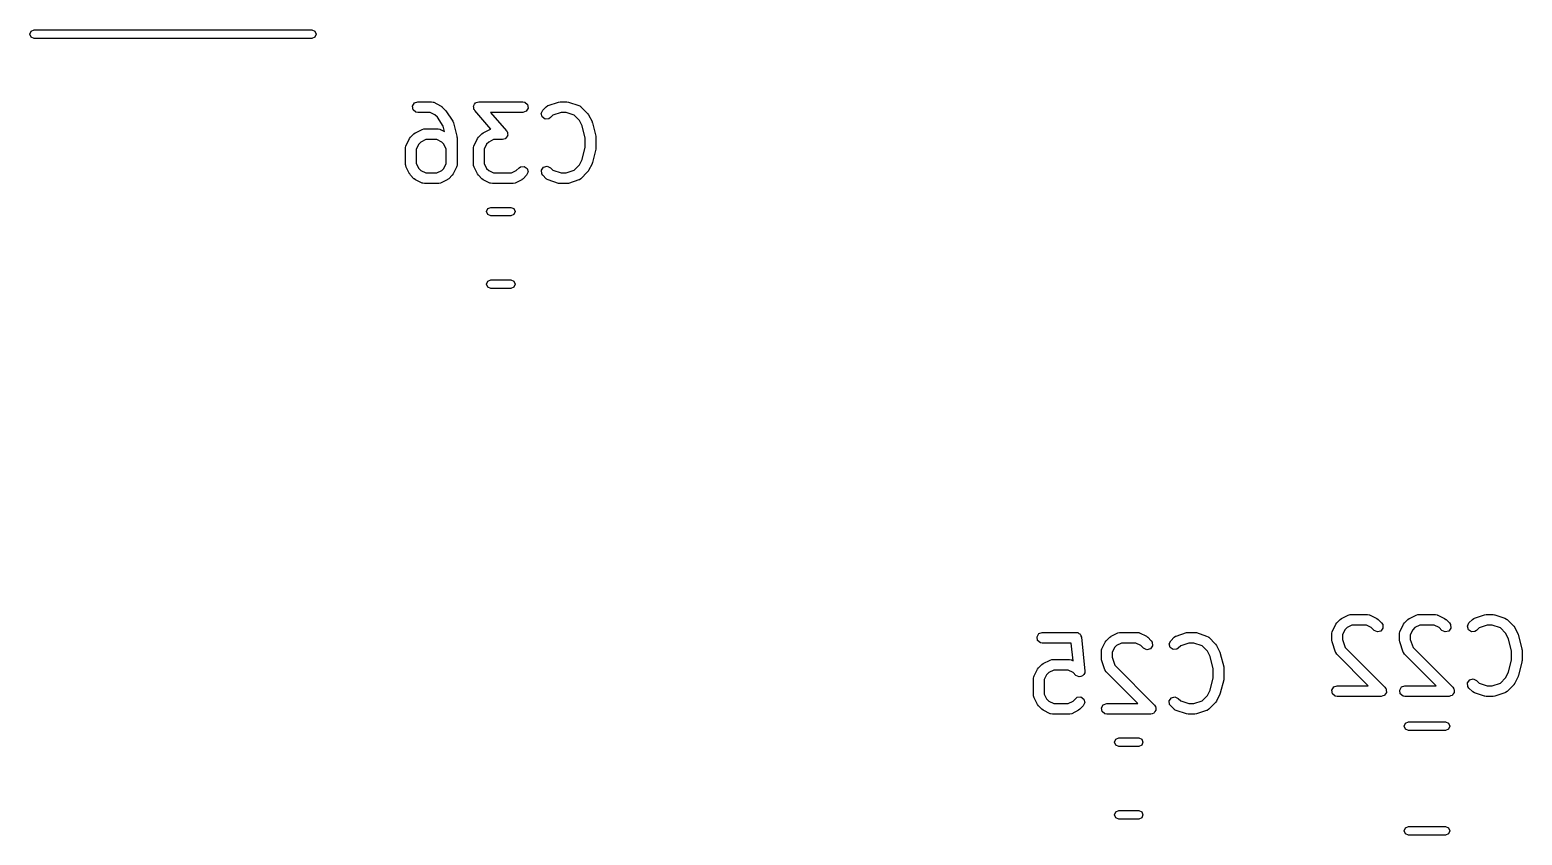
# Model space of a CAD drawing. Extents: x 0.17 to 5.44, y -2.52 to 1.79.
# Drawn here: x 3.106 to 3.932, y -0.831 to -0.386 of the extents above; entities that cross this region are included whole.
import ezdxf

# ---------------------------------------------------------------- set-up
doc = ezdxf.new("R2010")
doc.units = 0
doc.header["$MEASUREMENT"] = 0
doc.layers.add('BLACK', color=7, linetype='CONTINUOUS')

msp = doc.modelspace()

# ---------------------------------------------------------------- linework, layer by layer
at = {"layer": 'BLACK', "linetype": 'CONTINUOUS'}
for p, q in [((3.1064, -0.388504), (3.10709, -0.386834)), ((3.10709, -0.386834), (3.10876, -0.386142)), ((3.10876, -0.386142), (3.2623, -0.386142)), ((3.2623, -0.386142), (3.26397, -0.386834)), ((3.26397, -0.386834), (3.26467, -0.388504)), ((3.10709, -0.390174), (3.1064, -0.388504)), ((3.10876, -0.390866), (3.10709, -0.390174)), ((3.2623, -0.390866), (3.10876, -0.390866)), ((3.26397, -0.390174), (3.2623, -0.390866)), ((3.26467, -0.388504), (3.26397, -0.390174)), ((3.31803, -0.428321), (3.31904, -0.426572)), ((3.31838, -0.43031), (3.31803, -0.428321)), ((3.31904, -0.426572), (3.32094, -0.425881)), ((3.32094, -0.425881), (3.32844, -0.425881)), ((3.32844, -0.425881), (3.32945, -0.426059)), ((3.32945, -0.426059), (3.32958, -0.426173)), ((3.32958, -0.426173), (3.32976, -0.426193)), ((3.32976, -0.426193), (3.33351, -0.428068)), ((3.33351, -0.428068), (3.33422, -0.428594)), ((3.33422, -0.428594), (3.33428, -0.428621)), ((3.33428, -0.428621), (3.33615, -0.430496)), ((3.35178, -0.428321), (3.35189, -0.428117)), ((3.35192, -0.429105), (3.35178, -0.428321)), ((3.35189, -0.427882), (3.35239, -0.427261)), ((3.35189, -0.428117), (3.35189, -0.427882)), ((3.35193, -0.429901), (3.35192, -0.429105)), ((3.35239, -0.427261), (3.35279, -0.426572)), ((3.35279, -0.426572), (3.35301, -0.426491)), ((3.35301, -0.426491), (3.35316, -0.426308)), ((3.35316, -0.426308), (3.35394, -0.426153)), ((3.35394, -0.426153), (3.35468, -0.425881)), ((3.35468, -0.425881), (3.37906, -0.425881)), ((3.37906, -0.425881), (3.38007, -0.426059)), ((3.38007, -0.426059), (3.38161, -0.427357)), ((3.38161, -0.427357), (3.38196, -0.429347)), ((3.39009, -0.430496), (3.39197, -0.428621)), ((3.39197, -0.428621), (3.39281, -0.428033)), ((3.39281, -0.428033), (3.39298, -0.428017)), ((3.39298, -0.428017), (3.39312, -0.427907)), ((3.39312, -0.427907), (3.39875, -0.426033)), ((3.39875, -0.426033), (3.39962, -0.425903)), ((3.39962, -0.425903), (3.39968, -0.425881)), ((3.39968, -0.425881), (3.40343, -0.425881)), ((3.40343, -0.425881), (3.4043, -0.426034)), ((3.4043, -0.426034), (3.40436, -0.426033)), ((3.40436, -0.426033), (3.40999, -0.427907)), ((3.40999, -0.427907), (3.41089, -0.428396)), ((3.41089, -0.428396), (3.41098, -0.428546)), ((3.41098, -0.428546), (3.41114, -0.428621)), ((3.41114, -0.428621), (3.41489, -0.43237)), ((3.31993, -0.431609), (3.31838, -0.43031)), ((3.32094, -0.431787), (3.31993, -0.431609)), ((3.32774, -0.431787), (3.32094, -0.431787)), ((3.33044, -0.433135), (3.32774, -0.431787)), ((3.33177, -0.434465), (3.33044, -0.433135)), ((3.33507, -0.43942), (3.33177, -0.434465)), ((3.33615, -0.430496), (3.33641, -0.430864)), ((3.33641, -0.430864), (3.33652, -0.430946)), ((3.33652, -0.430946), (3.34027, -0.43657)), ((3.34027, -0.43657), (3.34067, -0.437478)), ((3.35211, -0.43019), (3.35193, -0.429901)), ((3.35213, -0.43031), (3.35211, -0.43019)), ((3.35223, -0.430398), (3.35213, -0.43031)), ((3.35246, -0.430778), (3.35223, -0.430398)), ((3.36143, -0.441023), (3.35246, -0.430778)), ((3.37906, -0.431787), (3.36119, -0.431787)), ((3.36119, -0.431787), (3.37003, -0.441888)), ((3.38095, -0.431096), (3.37906, -0.431787)), ((3.38196, -0.429347), (3.38095, -0.431096)), ((3.38924, -0.432326), (3.39009, -0.430496)), ((3.38976, -0.434277), (3.38924, -0.432326)), ((3.39142, -0.435436), (3.38976, -0.434277)), ((3.39343, -0.43526), (3.39142, -0.435436)), ((3.39427, -0.434671), (3.39343, -0.43526)), ((3.39565, -0.433289), (3.39427, -0.434671)), ((3.40016, -0.431787), (3.39565, -0.433289)), ((3.40295, -0.431787), (3.40016, -0.431787)), ((3.40746, -0.433289), (3.40295, -0.431787)), ((3.41038, -0.436207), (3.40746, -0.433289)), ((3.41189, -0.439238), (3.41038, -0.436207)), ((3.41489, -0.43237), (3.4154, -0.433093)), ((3.4154, -0.433093), (3.41544, -0.433138)), ((3.41544, -0.433138), (3.41732, -0.436887)), ((3.41732, -0.436887), (3.41746, -0.437376)), ((3.41746, -0.437376), (3.41754, -0.437492)), ((3.31642, -0.446261), (3.31695, -0.445552)), ((3.31695, -0.445552), (3.31698, -0.445494)), ((3.31698, -0.445494), (3.31885, -0.443619)), ((3.31885, -0.443619), (3.31957, -0.443113)), ((3.31957, -0.443113), (3.31962, -0.443066)), ((3.31962, -0.443066), (3.32337, -0.441191)), ((3.32337, -0.441191), (3.32435, -0.440899)), ((3.32435, -0.440899), (3.32452, -0.44094)), ((3.32452, -0.44094), (3.32469, -0.440879)), ((3.32469, -0.440879), (3.33219, -0.440879)), ((3.33219, -0.440879), (3.3332, -0.441057)), ((3.3332, -0.441057), (3.33333, -0.441171)), ((3.33333, -0.441171), (3.33351, -0.441191)), ((3.33351, -0.441191), (3.3358, -0.442337)), ((3.3358, -0.442337), (3.33507, -0.43942)), ((3.34067, -0.437478), (3.34068, -0.437492)), ((3.34068, -0.437492), (3.34255, -0.444991)), ((3.34255, -0.444991), (3.34259, -0.445579)), ((3.34259, -0.445579), (3.34264, -0.445707)), ((3.35392, -0.446261), (3.35444, -0.445552)), ((3.35444, -0.445552), (3.35447, -0.445494)), ((3.35447, -0.445494), (3.35635, -0.443619)), ((3.35635, -0.443619), (3.35707, -0.443113)), ((3.35707, -0.443113), (3.35711, -0.443066)), ((3.35711, -0.443066), (3.36086, -0.441191)), ((3.36086, -0.441191), (3.36143, -0.441023)), ((3.3701, -0.445405), (3.36971, -0.446094)), ((3.37003, -0.441888), (3.37026, -0.442268)), ((3.3706, -0.444784), (3.3701, -0.445405)), ((3.37026, -0.442268), (3.37037, -0.442356)), ((3.37037, -0.442356), (3.37039, -0.442476)), ((3.37039, -0.442476), (3.37056, -0.442765)), ((3.37056, -0.442765), (3.37058, -0.443561)), ((3.37058, -0.443561), (3.37072, -0.444345)), ((3.37072, -0.444345), (3.3706, -0.444549)), ((3.3706, -0.444549), (3.3706, -0.444784)), ((3.4136, -0.44607), (3.41189, -0.439238)), ((3.41754, -0.437492), (3.41942, -0.444991)), ((3.41942, -0.444991), (3.41946, -0.445579)), ((3.41946, -0.445579), (3.4195, -0.445707)), ((3.31424, -0.451331), (3.31441, -0.450321)), ((3.31424, -0.460705), (3.31424, -0.451331)), ((3.31441, -0.450321), (3.31453, -0.450186)), ((3.31453, -0.450186), (3.31455, -0.450011)), ((3.31455, -0.450011), (3.31642, -0.446261)), ((3.32149, -0.449331), (3.32014, -0.452028)), ((3.32014, -0.452028), (3.32014, -0.460008)), ((3.32269, -0.448134), (3.32149, -0.449331)), ((3.32539, -0.446785), (3.32269, -0.448134)), ((3.33149, -0.446785), (3.32539, -0.446785)), ((3.33419, -0.448134), (3.33149, -0.446785)), ((3.33539, -0.449331), (3.33419, -0.448134)), ((3.33673, -0.452028), (3.33539, -0.449331)), ((3.33673, -0.460008), (3.33673, -0.452028)), ((3.34264, -0.445707), (3.34264, -0.460705)), ((3.35173, -0.451331), (3.35191, -0.450321)), ((3.35173, -0.460705), (3.35173, -0.451331)), ((3.35191, -0.450321), (3.35202, -0.450186)), ((3.35202, -0.450186), (3.35204, -0.450011)), ((3.35204, -0.450011), (3.35392, -0.446261)), ((3.35899, -0.449331), (3.35764, -0.452028)), ((3.35764, -0.452028), (3.35764, -0.460008)), ((3.36018, -0.448134), (3.35899, -0.449331)), ((3.36288, -0.446785), (3.36018, -0.448134)), ((3.36781, -0.446785), (3.36288, -0.446785)), ((3.36856, -0.446513), (3.36781, -0.446785)), ((3.36934, -0.446358), (3.36856, -0.446513)), ((3.36948, -0.446174), (3.36934, -0.446358)), ((3.36971, -0.446094), (3.36948, -0.446174)), ((3.41189, -0.4578), (3.4136, -0.450968)), ((3.4136, -0.450968), (3.4136, -0.44607)), ((3.41942, -0.452047), (3.41754, -0.459546)), ((3.4195, -0.451331), (3.4194, -0.451911)), ((3.4194, -0.451911), (3.41942, -0.452047)), ((3.4195, -0.445707), (3.4195, -0.451331)), ((3.3143, -0.460871), (3.31424, -0.460705)), ((3.31426, -0.461042), (3.3143, -0.460871)), ((3.31455, -0.462025), (3.31426, -0.461042)), ((3.31642, -0.465775), (3.31455, -0.462025)), ((3.32014, -0.460008), (3.32149, -0.462705)), ((3.33539, -0.462705), (3.33673, -0.460008)), ((3.34233, -0.462025), (3.34045, -0.465775)), ((3.34235, -0.46185), (3.34233, -0.462025)), ((3.34246, -0.461715), (3.34235, -0.46185)), ((3.34264, -0.460705), (3.34246, -0.461715)), ((3.35179, -0.460871), (3.35173, -0.460705)), ((3.35175, -0.461042), (3.35179, -0.460871)), ((3.35204, -0.462025), (3.35175, -0.461042)), ((3.35392, -0.465775), (3.35204, -0.462025)), ((3.35764, -0.460008), (3.35899, -0.462705)), ((3.37697, -0.462366), (3.37781, -0.461778)), ((3.37781, -0.461778), (3.37982, -0.461602)), ((3.37982, -0.461602), (3.38148, -0.462761)), ((3.38933, -0.46369), (3.39049, -0.462036)), ((3.39049, -0.462036), (3.39244, -0.461513)), ((3.39244, -0.461513), (3.39427, -0.462366)), ((3.40746, -0.463748), (3.41038, -0.460831)), ((3.41038, -0.460831), (3.41189, -0.4578)), ((3.41732, -0.460151), (3.41544, -0.4639)), ((3.41733, -0.460012), (3.41732, -0.460151)), ((3.41754, -0.459546), (3.41733, -0.460012)), ((3.31647, -0.465819), (3.31642, -0.465775)), ((3.31698, -0.466542), (3.31647, -0.465819)), ((3.31885, -0.468417), (3.31698, -0.466542)), ((3.31891, -0.468444), (3.31885, -0.468417)), ((3.31962, -0.46897), (3.31891, -0.468444)), ((3.32337, -0.470845), (3.31962, -0.46897)), ((3.32149, -0.462705), (3.32269, -0.463902)), ((3.32269, -0.463902), (3.32539, -0.465251)), ((3.32539, -0.465251), (3.33149, -0.465251)), ((3.33149, -0.465251), (3.33419, -0.463902)), ((3.33726, -0.46897), (3.33351, -0.470845)), ((3.33419, -0.463902), (3.33539, -0.462705)), ((3.3373, -0.468923), (3.33726, -0.46897)), ((3.33803, -0.468417), (3.3373, -0.468923)), ((3.3399, -0.466542), (3.33803, -0.468417)), ((3.33993, -0.466484), (3.3399, -0.466542)), ((3.34045, -0.465775), (3.33993, -0.466484)), ((3.35397, -0.465819), (3.35392, -0.465775)), ((3.35447, -0.466542), (3.35397, -0.465819)), ((3.35635, -0.468417), (3.35447, -0.466542)), ((3.3564, -0.468444), (3.35635, -0.468417)), ((3.35711, -0.46897), (3.3564, -0.468444)), ((3.36086, -0.470845), (3.35711, -0.46897)), ((3.35899, -0.462705), (3.36018, -0.463902)), ((3.36018, -0.463902), (3.36288, -0.465251)), ((3.36288, -0.465251), (3.37274, -0.465251)), ((3.37274, -0.465251), (3.37543, -0.463902)), ((3.3785, -0.46897), (3.37475, -0.470845)), ((3.37543, -0.463902), (3.37697, -0.462366)), ((3.37855, -0.468923), (3.3785, -0.46897)), ((3.37927, -0.468417), (3.37855, -0.468923)), ((3.38114, -0.466542), (3.37927, -0.468417)), ((3.382, -0.464712), (3.38114, -0.466542)), ((3.38148, -0.462761), (3.382, -0.464712)), ((3.3895, -0.465702), (3.38933, -0.46369)), ((3.39009, -0.466542), (3.3895, -0.465702)), ((3.39197, -0.468417), (3.39009, -0.466542)), ((3.39213, -0.468492), (3.39197, -0.468417)), ((3.39222, -0.468642), (3.39213, -0.468492)), ((3.39312, -0.46913), (3.39222, -0.468642)), ((3.39875, -0.471005), (3.39312, -0.46913)), ((3.39427, -0.462366), (3.39565, -0.463748)), ((3.39565, -0.463748), (3.40016, -0.465251)), ((3.40016, -0.465251), (3.40295, -0.465251)), ((3.40295, -0.465251), (3.40746, -0.463748)), ((3.40999, -0.46913), (3.40436, -0.471005)), ((3.41012, -0.469021), (3.40999, -0.46913)), ((3.4103, -0.469005), (3.41012, -0.469021)), ((3.41114, -0.468417), (3.4103, -0.469005)), ((3.41489, -0.464668), (3.41114, -0.468417)), ((3.41492, -0.464609), (3.41489, -0.464668)), ((3.41544, -0.4639), (3.41492, -0.464609)), ((3.32354, -0.470865), (3.32337, -0.470845)), ((3.32368, -0.470979), (3.32354, -0.470865)), ((3.32469, -0.471157), (3.32368, -0.470979)), ((3.33219, -0.471157), (3.32469, -0.471157)), ((3.33235, -0.471096), (3.33219, -0.471157)), ((3.33253, -0.471137), (3.33235, -0.471096)), ((3.33351, -0.470845), (3.33253, -0.471137)), ((3.36104, -0.470865), (3.36086, -0.470845)), ((3.36117, -0.470979), (3.36104, -0.470865)), ((3.36218, -0.471157), (3.36117, -0.470979)), ((3.37343, -0.471157), (3.36218, -0.471157)), ((3.3736, -0.471096), (3.37343, -0.471157)), ((3.37377, -0.471137), (3.3736, -0.471096)), ((3.37475, -0.470845), (3.37377, -0.471137)), ((3.39881, -0.471003), (3.39875, -0.471005)), ((3.39968, -0.471157), (3.39881, -0.471003)), ((3.40343, -0.471157), (3.39968, -0.471157)), ((3.40349, -0.471135), (3.40343, -0.471157)), ((3.40436, -0.471005), (3.40349, -0.471135)), ((3.35897, -0.486614), (3.35967, -0.484944)), ((3.35967, -0.488284), (3.35897, -0.486614)), ((3.35967, -0.484944), (3.36134, -0.484252)), ((3.36134, -0.484252), (3.37241, -0.484252)), ((3.37241, -0.484252), (3.37408, -0.484944)), ((3.37408, -0.484944), (3.37477, -0.486614)), ((3.37477, -0.486614), (3.37408, -0.488284)), ((3.36134, -0.488976), (3.35967, -0.488284)), ((3.37241, -0.488976), (3.36134, -0.488976)), ((3.37408, -0.488284), (3.37241, -0.488976)), ((3.35897, -0.526772), (3.35967, -0.525101)), ((3.35967, -0.528442), (3.35897, -0.526772)), ((3.35967, -0.525101), (3.36134, -0.524409)), ((3.36134, -0.524409), (3.37241, -0.524409)), ((3.37241, -0.524409), (3.37408, -0.525101)), ((3.37408, -0.525101), (3.37477, -0.526772)), ((3.37477, -0.526772), (3.37408, -0.528442)), ((3.36134, -0.529134), (3.35967, -0.528442)), ((3.37241, -0.529134), (3.36134, -0.529134)), ((3.37408, -0.528442), (3.37241, -0.529134)), ((3.83182, -0.711532), (3.83557, -0.709657)), ((3.83557, -0.709657), (3.83656, -0.709365)), ((3.83656, -0.709365), (3.83673, -0.709406)), ((3.83673, -0.709406), (3.83689, -0.709346)), ((3.83689, -0.709346), (3.84627, -0.709346)), ((3.84627, -0.709346), (3.84728, -0.709524)), ((3.84728, -0.709524), (3.84741, -0.709637)), ((3.84741, -0.709637), (3.84759, -0.709657)), ((3.84759, -0.709657), (3.85134, -0.711532)), ((3.86932, -0.711532), (3.87307, -0.709657)), ((3.87307, -0.709657), (3.87405, -0.709365)), ((3.87405, -0.709365), (3.87422, -0.709406)), ((3.87422, -0.709406), (3.87439, -0.709346)), ((3.87439, -0.709346), (3.88376, -0.709346)), ((3.88376, -0.709346), (3.88477, -0.709524)), ((3.88477, -0.709524), (3.88491, -0.709637)), ((3.88491, -0.709637), (3.88508, -0.709657)), ((3.88508, -0.709657), (3.88883, -0.711532)), ((3.90533, -0.711372), (3.91095, -0.709497)), ((3.91095, -0.709497), (3.91182, -0.709368)), ((3.91182, -0.709368), (3.91188, -0.709346)), ((3.91188, -0.709346), (3.91563, -0.709346)), ((3.91563, -0.709346), (3.9165, -0.709499)), ((3.9165, -0.709499), (3.91657, -0.709497)), ((3.91657, -0.709497), (3.92219, -0.711372)), ((3.82675, -0.718477), (3.82863, -0.714727)), ((3.82863, -0.714727), (3.82915, -0.714018)), ((3.82915, -0.714018), (3.82918, -0.71396)), ((3.82918, -0.71396), (3.83106, -0.712085)), ((3.83106, -0.712085), (3.83178, -0.711579)), ((3.83178, -0.711579), (3.83182, -0.711532)), ((3.8337, -0.717797), (3.83235, -0.720495)), ((3.83489, -0.7166), (3.8337, -0.717797)), ((3.83759, -0.715251), (3.83489, -0.7166)), ((3.84557, -0.715251), (3.83759, -0.715251)), ((3.84827, -0.7166), (3.84557, -0.715251)), ((3.8498, -0.718136), (3.84827, -0.7166)), ((3.85134, -0.711532), (3.85205, -0.712058)), ((3.85205, -0.712058), (3.8521, -0.712085)), ((3.8521, -0.712085), (3.85398, -0.71396)), ((3.85474, -0.716812), (3.85358, -0.718467)), ((3.85398, -0.71396), (3.85457, -0.7148)), ((3.85457, -0.7148), (3.85474, -0.716812)), ((3.86425, -0.718477), (3.86612, -0.714727)), ((3.86612, -0.714727), (3.86665, -0.714018)), ((3.86665, -0.714018), (3.86668, -0.71396)), ((3.86668, -0.71396), (3.86855, -0.712085)), ((3.86855, -0.712085), (3.86927, -0.711579)), ((3.86927, -0.711579), (3.86932, -0.711532)), ((3.87119, -0.717797), (3.86984, -0.720495)), ((3.87239, -0.7166), (3.87119, -0.717797)), ((3.87509, -0.715251), (3.87239, -0.7166)), ((3.88307, -0.715251), (3.87509, -0.715251)), ((3.88576, -0.7166), (3.88307, -0.715251)), ((3.8873, -0.718136), (3.88576, -0.7166)), ((3.88883, -0.711532), (3.88954, -0.712058)), ((3.88954, -0.712058), (3.8896, -0.712085)), ((3.8896, -0.712085), (3.89147, -0.71396)), ((3.89224, -0.716812), (3.89108, -0.718467)), ((3.89147, -0.71396), (3.89206, -0.7148)), ((3.89206, -0.7148), (3.89224, -0.716812)), ((3.90144, -0.715791), (3.9023, -0.71396)), ((3.90197, -0.717742), (3.90144, -0.715791)), ((3.90362, -0.7189), (3.90197, -0.717742)), ((3.9023, -0.71396), (3.90417, -0.712085)), ((3.90417, -0.712085), (3.90501, -0.711497)), ((3.90501, -0.711497), (3.90519, -0.711482)), ((3.90519, -0.711482), (3.90533, -0.711372)), ((3.90785, -0.716754), (3.90647, -0.718136)), ((3.91236, -0.715251), (3.90785, -0.716754)), ((3.91515, -0.715251), (3.91236, -0.715251)), ((3.91966, -0.716754), (3.91515, -0.715251)), ((3.92258, -0.719672), (3.91966, -0.716754)), ((3.92219, -0.711372), (3.92309, -0.71186)), ((3.92309, -0.71186), (3.92319, -0.712011)), ((3.92319, -0.712011), (3.92335, -0.712085)), ((3.92335, -0.712085), (3.9271, -0.715835)), ((3.9271, -0.715835), (3.9276, -0.716558)), ((3.9276, -0.716558), (3.92765, -0.716602)), ((3.92765, -0.716602), (3.92952, -0.720352)), ((3.6634, -0.721628), (3.66441, -0.719879)), ((3.66375, -0.723617), (3.6634, -0.721628)), ((3.6653, -0.724916), (3.66375, -0.723617)), ((3.66441, -0.719879), (3.66631, -0.719188)), ((3.66631, -0.725094), (3.6653, -0.724916)), ((3.66631, -0.719188), (3.68506, -0.719188)), ((3.68238, -0.725094), (3.66631, -0.725094)), ((3.68336, -0.734865), (3.68238, -0.725094)), ((3.68506, -0.719188), (3.68521, -0.719215)), ((3.68521, -0.719215), (3.68528, -0.719196)), ((3.68528, -0.719196), (3.68539, -0.719247)), ((3.68539, -0.719247), (3.68607, -0.719366)), ((3.68607, -0.719366), (3.68655, -0.719769)), ((3.68655, -0.719769), (3.68712, -0.720027)), ((3.68712, -0.720027), (3.6873, -0.720399)), ((3.6873, -0.720399), (3.68761, -0.720665)), ((3.68761, -0.720665), (3.68772, -0.721282)), ((3.68772, -0.721282), (3.68799, -0.721847)), ((3.68799, -0.721847), (3.68987, -0.740595)), ((3.69929, -0.72832), (3.70116, -0.72457)), ((3.70116, -0.72457), (3.70169, -0.723861)), ((3.70169, -0.723861), (3.70172, -0.723803)), ((3.70172, -0.723803), (3.70359, -0.721928)), ((3.70359, -0.721928), (3.70431, -0.721422)), ((3.70431, -0.721422), (3.70436, -0.721375)), ((3.70436, -0.721375), (3.70811, -0.7195)), ((3.71013, -0.725094), (3.70743, -0.726443)), ((3.70811, -0.7195), (3.70909, -0.719208)), ((3.70909, -0.719208), (3.70926, -0.719249)), ((3.70926, -0.719249), (3.70943, -0.719188)), ((3.70943, -0.719188), (3.7188, -0.719188)), ((3.7181, -0.725094), (3.71013, -0.725094)), ((3.7208, -0.726442), (3.7181, -0.725094)), ((3.7188, -0.719188), (3.71981, -0.719366)), ((3.71981, -0.719366), (3.71995, -0.71948)), ((3.71995, -0.71948), (3.72012, -0.7195)), ((3.72012, -0.7195), (3.72387, -0.721375)), ((3.72387, -0.721375), (3.72458, -0.721901)), ((3.72458, -0.721901), (3.72464, -0.721928)), ((3.72464, -0.721928), (3.72651, -0.723803)), ((3.72651, -0.723803), (3.7271, -0.724643)), ((3.7271, -0.724643), (3.72728, -0.726655)), ((3.73648, -0.725633), (3.73734, -0.723803)), ((3.73701, -0.727584), (3.73648, -0.725633)), ((3.73734, -0.723803), (3.73921, -0.721928)), ((3.73921, -0.721928), (3.74005, -0.72134)), ((3.74005, -0.72134), (3.74023, -0.721324)), ((3.74023, -0.721324), (3.74037, -0.721215)), ((3.74037, -0.721215), (3.74599, -0.71934)), ((3.7474, -0.725094), (3.74289, -0.726597)), ((3.74599, -0.71934), (3.74686, -0.71921)), ((3.74686, -0.71921), (3.74692, -0.719188)), ((3.74692, -0.719188), (3.75067, -0.719188)), ((3.75019, -0.725094), (3.7474, -0.725094)), ((3.7547, -0.726597), (3.75019, -0.725094)), ((3.75067, -0.719188), (3.75154, -0.719341)), ((3.75154, -0.719341), (3.75161, -0.71934)), ((3.75161, -0.71934), (3.75723, -0.721215)), ((3.75723, -0.721215), (3.75813, -0.721703)), ((3.75813, -0.721703), (3.75823, -0.721853)), ((3.75823, -0.721853), (3.75839, -0.721928)), ((3.75839, -0.721928), (3.76213, -0.725677)), ((3.76213, -0.725677), (3.76264, -0.726401)), ((3.82644, -0.719798), (3.82662, -0.718788)), ((3.82644, -0.723547), (3.82644, -0.719798)), ((3.82646, -0.723608), (3.82644, -0.723547)), ((3.82659, -0.724481), (3.82646, -0.723608)), ((3.82847, -0.730105), (3.82659, -0.724481)), ((3.82662, -0.718788), (3.82673, -0.718652)), ((3.82673, -0.718652), (3.82675, -0.718477)), ((3.83235, -0.720495), (3.83235, -0.723068)), ((3.83235, -0.723068), (3.83385, -0.727576)), ((3.85163, -0.718989), (3.8498, -0.718136)), ((3.85358, -0.718467), (3.85163, -0.718989)), ((3.86394, -0.719798), (3.86411, -0.718788)), ((3.86394, -0.723547), (3.86394, -0.719798)), ((3.86396, -0.723608), (3.86394, -0.723547)), ((3.86409, -0.724481), (3.86396, -0.723608)), ((3.86596, -0.730105), (3.86409, -0.724481)), ((3.86411, -0.718788), (3.86423, -0.718652)), ((3.86423, -0.718652), (3.86425, -0.718477)), ((3.86984, -0.720495), (3.86984, -0.723068)), ((3.86984, -0.723068), (3.87135, -0.727576)), ((3.88913, -0.718989), (3.8873, -0.718136)), ((3.89108, -0.718467), (3.88913, -0.718989)), ((3.90563, -0.718724), (3.90362, -0.7189)), ((3.90647, -0.718136), (3.90563, -0.718724)), ((3.9241, -0.722703), (3.92258, -0.719672)), ((3.9258, -0.729535), (3.9241, -0.722703)), ((3.92952, -0.720352), (3.92967, -0.72084)), ((3.92967, -0.72084), (3.92975, -0.720956)), ((3.92975, -0.720956), (3.93162, -0.728455)), ((3.66686, -0.736373), (3.67061, -0.734498)), ((3.67061, -0.734498), (3.6716, -0.734206)), ((3.6716, -0.734206), (3.67177, -0.734247)), ((3.67177, -0.734247), (3.67193, -0.734186)), ((3.67193, -0.734186), (3.68131, -0.734186)), ((3.68131, -0.734186), (3.68232, -0.734364)), ((3.68232, -0.734364), (3.68245, -0.734478)), ((3.68245, -0.734478), (3.68263, -0.734498)), ((3.68263, -0.734498), (3.68336, -0.734865)), ((3.69898, -0.72964), (3.69915, -0.72863)), ((3.69898, -0.73339), (3.69898, -0.72964)), ((3.699, -0.73345), (3.69898, -0.73339)), ((3.69913, -0.734323), (3.699, -0.73345)), ((3.701, -0.739948), (3.69913, -0.734323)), ((3.69915, -0.72863), (3.69927, -0.728495)), ((3.69927, -0.728495), (3.69929, -0.72832)), ((3.70623, -0.72764), (3.70488, -0.730337)), ((3.70488, -0.730337), (3.70488, -0.73291)), ((3.70488, -0.73291), (3.70638, -0.737419)), ((3.70743, -0.726443), (3.70623, -0.72764)), ((3.72234, -0.727978), (3.7208, -0.726442)), ((3.72417, -0.728832), (3.72234, -0.727978)), ((3.72612, -0.728309), (3.72417, -0.728832)), ((3.72728, -0.726655), (3.72612, -0.728309)), ((3.73866, -0.728743), (3.73701, -0.727584)), ((3.74067, -0.728567), (3.73866, -0.728743)), ((3.74151, -0.727978), (3.74067, -0.728567)), ((3.74289, -0.726597), (3.74151, -0.727978)), ((3.75762, -0.729514), (3.7547, -0.726597)), ((3.75914, -0.732545), (3.75762, -0.729514)), ((3.76084, -0.739377), (3.75914, -0.732545)), ((3.76264, -0.726401), (3.76269, -0.726445)), ((3.76269, -0.726445), (3.76456, -0.730194)), ((3.76456, -0.730194), (3.76471, -0.730683)), ((3.76471, -0.730683), (3.76479, -0.730799)), ((3.76479, -0.730799), (3.76666, -0.738298)), ((3.82858, -0.730243), (3.82847, -0.730105)), ((3.82859, -0.730419), (3.82858, -0.730243)), ((3.82918, -0.731259), (3.82859, -0.730419)), ((3.84664, -0.748716), (3.82918, -0.731259)), ((3.83385, -0.727576), (3.85585, -0.749581)), ((3.86607, -0.730243), (3.86596, -0.730105)), ((3.86609, -0.730419), (3.86607, -0.730243)), ((3.86668, -0.731259), (3.86609, -0.730419)), ((3.88413, -0.748716), (3.86668, -0.731259)), ((3.87135, -0.727576), (3.89335, -0.749581)), ((3.9241, -0.741264), (3.9258, -0.734432)), ((3.9258, -0.734432), (3.9258, -0.729535)), ((3.93162, -0.728455), (3.93166, -0.729043)), ((3.93166, -0.729043), (3.93171, -0.729171)), ((3.93171, -0.729171), (3.93171, -0.734796)), ((3.66179, -0.743318), (3.66367, -0.739568)), ((3.66367, -0.739568), (3.66419, -0.738859)), ((3.66419, -0.738859), (3.66422, -0.738801)), ((3.66422, -0.738801), (3.6661, -0.736926)), ((3.6661, -0.736926), (3.66682, -0.73642)), ((3.66682, -0.73642), (3.66686, -0.736373)), ((3.66874, -0.742638), (3.66739, -0.745335)), ((3.66993, -0.741441), (3.66874, -0.742638)), ((3.67263, -0.740092), (3.66993, -0.741441)), ((3.68061, -0.740092), (3.67263, -0.740092)), ((3.68331, -0.741441), (3.68061, -0.740092)), ((3.68484, -0.742977), (3.68331, -0.741441)), ((3.68921, -0.742465), (3.68865, -0.743286)), ((3.68978, -0.741653), (3.68921, -0.742465)), ((3.68979, -0.741617), (3.68978, -0.741634)), ((3.68978, -0.741634), (3.68978, -0.741653)), ((3.68987, -0.740595), (3.68979, -0.741617)), ((3.70111, -0.740086), (3.701, -0.739948)), ((3.70113, -0.740262), (3.70111, -0.740086)), ((3.70172, -0.741102), (3.70113, -0.740262)), ((3.71917, -0.758558), (3.70172, -0.741102)), ((3.70638, -0.737419), (3.72839, -0.759423)), ((3.76084, -0.744275), (3.76084, -0.739377)), ((3.76666, -0.738298), (3.7667, -0.738886)), ((3.7667, -0.738886), (3.76675, -0.739014)), ((3.76675, -0.739014), (3.76675, -0.744638)), ((3.92258, -0.744295), (3.9241, -0.741264)), ((3.93162, -0.735512), (3.92975, -0.743011)), ((3.93171, -0.734796), (3.93161, -0.735376)), ((3.93161, -0.735376), (3.93162, -0.735512)), ((3.66148, -0.744638), (3.66166, -0.743628)), ((3.66148, -0.754012), (3.66148, -0.744638)), ((3.66166, -0.743628), (3.66177, -0.743493)), ((3.66177, -0.743493), (3.66179, -0.743318)), ((3.66739, -0.745335), (3.66739, -0.753315)), ((3.68486, -0.742985), (3.68484, -0.742977)), ((3.68487, -0.743002), (3.68486, -0.742985)), ((3.68578, -0.743411), (3.68487, -0.743002)), ((3.68667, -0.74383), (3.68578, -0.743411)), ((3.68669, -0.743825), (3.68667, -0.74383)), ((3.68671, -0.743833), (3.68669, -0.743825)), ((3.68767, -0.743564), (3.68671, -0.743833)), ((3.68862, -0.743307), (3.68767, -0.743564)), ((3.68864, -0.743291), (3.68862, -0.743307)), ((3.68865, -0.743286), (3.68864, -0.743291)), ((3.75914, -0.751107), (3.76084, -0.744275)), ((3.76666, -0.745354), (3.76479, -0.752853)), ((3.76675, -0.744638), (3.76665, -0.745219)), ((3.76665, -0.745219), (3.76666, -0.745354)), ((3.82649, -0.751156), (3.8275, -0.749407)), ((3.8275, -0.749407), (3.82939, -0.748716)), ((3.82939, -0.748716), (3.84664, -0.748716)), ((3.85585, -0.749581), (3.85622, -0.750109)), ((3.85622, -0.750109), (3.85632, -0.750192)), ((3.85632, -0.750192), (3.85634, -0.750271)), ((3.85634, -0.750271), (3.85644, -0.750421)), ((3.85644, -0.750421), (3.85652, -0.751306)), ((3.86398, -0.751156), (3.86499, -0.749407)), ((3.86499, -0.749407), (3.86689, -0.748716)), ((3.86689, -0.748716), (3.88413, -0.748716)), ((3.89335, -0.749581), (3.89372, -0.750109)), ((3.89372, -0.750109), (3.89382, -0.750192)), ((3.89382, -0.750192), (3.89383, -0.750271)), ((3.89383, -0.750271), (3.89394, -0.750421)), ((3.89394, -0.750421), (3.89402, -0.751306)), ((3.90153, -0.747155), (3.90269, -0.7455)), ((3.90171, -0.749167), (3.90153, -0.747155)), ((3.9023, -0.750007), (3.90171, -0.749167)), ((3.90417, -0.751882), (3.9023, -0.750007)), ((3.90269, -0.7455), (3.90464, -0.744977)), ((3.90464, -0.744977), (3.90647, -0.745831)), ((3.90647, -0.745831), (3.90785, -0.747213)), ((3.90785, -0.747213), (3.91236, -0.748716)), ((3.91236, -0.748716), (3.91515, -0.748716)), ((3.91515, -0.748716), (3.91966, -0.747213)), ((3.91966, -0.747213), (3.92258, -0.744295)), ((3.9271, -0.748132), (3.92335, -0.751882)), ((3.92712, -0.748074), (3.9271, -0.748132)), ((3.92765, -0.747365), (3.92712, -0.748074)), ((3.92952, -0.743615), (3.92765, -0.747365)), ((3.92954, -0.743476), (3.92952, -0.743615)), ((3.92975, -0.743011), (3.92954, -0.743476)), ((3.66154, -0.754178), (3.66148, -0.754012)), ((3.6615, -0.75435), (3.66154, -0.754178)), ((3.66179, -0.755332), (3.6615, -0.75435)), ((3.66367, -0.759082), (3.66179, -0.755332)), ((3.66371, -0.759126), (3.66367, -0.759082)), ((3.66422, -0.759849), (3.66371, -0.759126)), ((3.66739, -0.753315), (3.66874, -0.756012)), ((3.66874, -0.756012), (3.66993, -0.75721)), ((3.66993, -0.75721), (3.67263, -0.758558)), ((3.67263, -0.758558), (3.68061, -0.758558)), ((3.68061, -0.758558), (3.68331, -0.75721)), ((3.68331, -0.75721), (3.68484, -0.755674)), ((3.68484, -0.755674), (3.68568, -0.755085)), ((3.68568, -0.755085), (3.68769, -0.754909)), ((3.68769, -0.754909), (3.68935, -0.756068)), ((3.68987, -0.758019), (3.68902, -0.759849)), ((3.68935, -0.756068), (3.68987, -0.758019)), ((3.69902, -0.760998), (3.70003, -0.759249)), ((3.70003, -0.759249), (3.70193, -0.758558)), ((3.70193, -0.758558), (3.71917, -0.758558)), ((3.73657, -0.756997), (3.73773, -0.755343)), ((3.73675, -0.759009), (3.73657, -0.756997)), ((3.73734, -0.759849), (3.73675, -0.759009)), ((3.73773, -0.755343), (3.73968, -0.75482)), ((3.73968, -0.75482), (3.74151, -0.755674)), ((3.74151, -0.755674), (3.74289, -0.757055)), ((3.74289, -0.757055), (3.7474, -0.758558)), ((3.7474, -0.758558), (3.75019, -0.758558)), ((3.75019, -0.758558), (3.7547, -0.757055)), ((3.7547, -0.757055), (3.75762, -0.754138)), ((3.75762, -0.754138), (3.75914, -0.751107)), ((3.76213, -0.757975), (3.75839, -0.761724)), ((3.76216, -0.757916), (3.76213, -0.757975)), ((3.76269, -0.757207), (3.76216, -0.757916)), ((3.76456, -0.753458), (3.76269, -0.757207)), ((3.76458, -0.753319), (3.76456, -0.753458)), ((3.76479, -0.752853), (3.76458, -0.753319)), ((3.82684, -0.753145), (3.82649, -0.751156)), ((3.82838, -0.754443), (3.82684, -0.753145)), ((3.82939, -0.754621), (3.82838, -0.754443)), ((3.85377, -0.754621), (3.82939, -0.754621)), ((3.8546, -0.754317), (3.85377, -0.754621)), ((3.85546, -0.754087), (3.8546, -0.754317)), ((3.85554, -0.753977), (3.85546, -0.754087)), ((3.85566, -0.75393), (3.85554, -0.753977)), ((3.85611, -0.753161), (3.85566, -0.75393)), ((3.85662, -0.752433), (3.85611, -0.753161)), ((3.85652, -0.751306), (3.85667, -0.752181)), ((3.85667, -0.752181), (3.85661, -0.752298)), ((3.85661, -0.752298), (3.85662, -0.752433)), ((3.86433, -0.753145), (3.86398, -0.751156)), ((3.86588, -0.754443), (3.86433, -0.753145)), ((3.86689, -0.754621), (3.86588, -0.754443)), ((3.89126, -0.754621), (3.86689, -0.754621)), ((3.8921, -0.754317), (3.89126, -0.754621)), ((3.89296, -0.754087), (3.8921, -0.754317)), ((3.89303, -0.753977), (3.89296, -0.754087)), ((3.89316, -0.75393), (3.89303, -0.753977)), ((3.8936, -0.753161), (3.89316, -0.75393)), ((3.89411, -0.752433), (3.8936, -0.753161)), ((3.89402, -0.751306), (3.89417, -0.752181)), ((3.89417, -0.752181), (3.8941, -0.752298)), ((3.8941, -0.752298), (3.89411, -0.752433)), ((3.90433, -0.751956), (3.90417, -0.751882)), ((3.90442, -0.752107), (3.90433, -0.751956)), ((3.90533, -0.752595), (3.90442, -0.752107)), ((3.91095, -0.75447), (3.90533, -0.752595)), ((3.91101, -0.754468), (3.91095, -0.75447)), ((3.91188, -0.754621), (3.91101, -0.754468)), ((3.91563, -0.754621), (3.91188, -0.754621)), ((3.91569, -0.754599), (3.91563, -0.754621)), ((3.91657, -0.75447), (3.91569, -0.754599)), ((3.92219, -0.752595), (3.91657, -0.75447)), ((3.92233, -0.752485), (3.92219, -0.752595)), ((3.92251, -0.75247), (3.92233, -0.752485)), ((3.92335, -0.751882), (3.92251, -0.75247)), ((3.6661, -0.761724), (3.66422, -0.759849)), ((3.66615, -0.761751), (3.6661, -0.761724)), ((3.66686, -0.762277), (3.66615, -0.761751)), ((3.67061, -0.764152), (3.66686, -0.762277)), ((3.67079, -0.764172), (3.67061, -0.764152)), ((3.67092, -0.764286), (3.67079, -0.764172)), ((3.67193, -0.764464), (3.67092, -0.764286)), ((3.68131, -0.764464), (3.67193, -0.764464)), ((3.68147, -0.764403), (3.68131, -0.764464)), ((3.68164, -0.764444), (3.68147, -0.764403)), ((3.68263, -0.764152), (3.68164, -0.764444)), ((3.68638, -0.762277), (3.68263, -0.764152)), ((3.68642, -0.76223), (3.68638, -0.762277)), ((3.68714, -0.761724), (3.68642, -0.76223)), ((3.68902, -0.759849), (3.68714, -0.761724)), ((3.69937, -0.762987), (3.69902, -0.760998)), ((3.70092, -0.764286), (3.69937, -0.762987)), ((3.70193, -0.764464), (3.70092, -0.764286)), ((3.7263, -0.764464), (3.70193, -0.764464)), ((3.72714, -0.76416), (3.7263, -0.764464)), ((3.72799, -0.76393), (3.72714, -0.76416)), ((3.72807, -0.763819), (3.72799, -0.76393)), ((3.7282, -0.763773), (3.72807, -0.763819)), ((3.72864, -0.763003), (3.7282, -0.763773)), ((3.72839, -0.759423), (3.72876, -0.759951)), ((3.72915, -0.762275), (3.72864, -0.763003)), ((3.72876, -0.759951), (3.72886, -0.760035)), ((3.72886, -0.760035), (3.72887, -0.760113)), ((3.72887, -0.760113), (3.72898, -0.760263)), ((3.72898, -0.760263), (3.72905, -0.761148)), ((3.72905, -0.761148), (3.72921, -0.762024)), ((3.72921, -0.762024), (3.72914, -0.762141)), ((3.72914, -0.762141), (3.72915, -0.762275)), ((3.73921, -0.761724), (3.73734, -0.759849)), ((3.73937, -0.761799), (3.73921, -0.761724)), ((3.73946, -0.761949), (3.73937, -0.761799)), ((3.74037, -0.762437), (3.73946, -0.761949)), ((3.74599, -0.764312), (3.74037, -0.762437)), ((3.74605, -0.76431), (3.74599, -0.764312)), ((3.74692, -0.764464), (3.74605, -0.76431)), ((3.75067, -0.764464), (3.74692, -0.764464)), ((3.75073, -0.764442), (3.75067, -0.764464)), ((3.75161, -0.764312), (3.75073, -0.764442)), ((3.75723, -0.762437), (3.75161, -0.764312)), ((3.75737, -0.762328), (3.75723, -0.762437)), ((3.75754, -0.762312), (3.75737, -0.762328)), ((3.75839, -0.761724), (3.75754, -0.762312)), ((3.86643, -0.771063), (3.86712, -0.769393)), ((3.86712, -0.772733), (3.86643, -0.771063)), ((3.86712, -0.769393), (3.86879, -0.768701)), ((3.86879, -0.773425), (3.86712, -0.772733)), ((3.86879, -0.768701), (3.88936, -0.768701)), ((3.88936, -0.773425), (3.86879, -0.773425)), ((3.88936, -0.768701), (3.89103, -0.769393)), ((3.89103, -0.772733), (3.88936, -0.773425)), ((3.89103, -0.769393), (3.89172, -0.771063)), ((3.89172, -0.771063), (3.89103, -0.772733)), ((3.70622, -0.779921), (3.70691, -0.778251)), ((3.70691, -0.781592), (3.70622, -0.779921)), ((3.70691, -0.778251), (3.70858, -0.777559)), ((3.70858, -0.782283), (3.70691, -0.781592)), ((3.70858, -0.777559), (3.71965, -0.777559)), ((3.71965, -0.782283), (3.70858, -0.782283)), ((3.71965, -0.777559), (3.72132, -0.778251)), ((3.72132, -0.781592), (3.71965, -0.782283)), ((3.72132, -0.778251), (3.72201, -0.779921)), ((3.72201, -0.779921), (3.72132, -0.781592)), ((3.70622, -0.820079), (3.70691, -0.818408)), ((3.70691, -0.821749), (3.70622, -0.820079)), ((3.70691, -0.818408), (3.70858, -0.817717)), ((3.70858, -0.822441), (3.70691, -0.821749)), ((3.70858, -0.817717), (3.71965, -0.817717)), ((3.71965, -0.822441), (3.70858, -0.822441)), ((3.71965, -0.817717), (3.72132, -0.818408)), ((3.72132, -0.821749), (3.71965, -0.822441)), ((3.72132, -0.818408), (3.72201, -0.820079)), ((3.72201, -0.820079), (3.72132, -0.821749)), ((3.86643, -0.828937), (3.86712, -0.827267)), ((3.86712, -0.830607), (3.86643, -0.828937)), ((3.86712, -0.827267), (3.86879, -0.826575)), ((3.86879, -0.831299), (3.86712, -0.830607)), ((3.86879, -0.826575), (3.88936, -0.826575)), ((3.88936, -0.831299), (3.86879, -0.831299)), ((3.88936, -0.826575), (3.89103, -0.827267)), ((3.89103, -0.830607), (3.88936, -0.831299)), ((3.89103, -0.827267), (3.89172, -0.828937)), ((3.89172, -0.828937), (3.89103, -0.830607))]:
    msp.add_line(p, q, dxfattribs=at)

doc.saveas('drawing.dxf')
